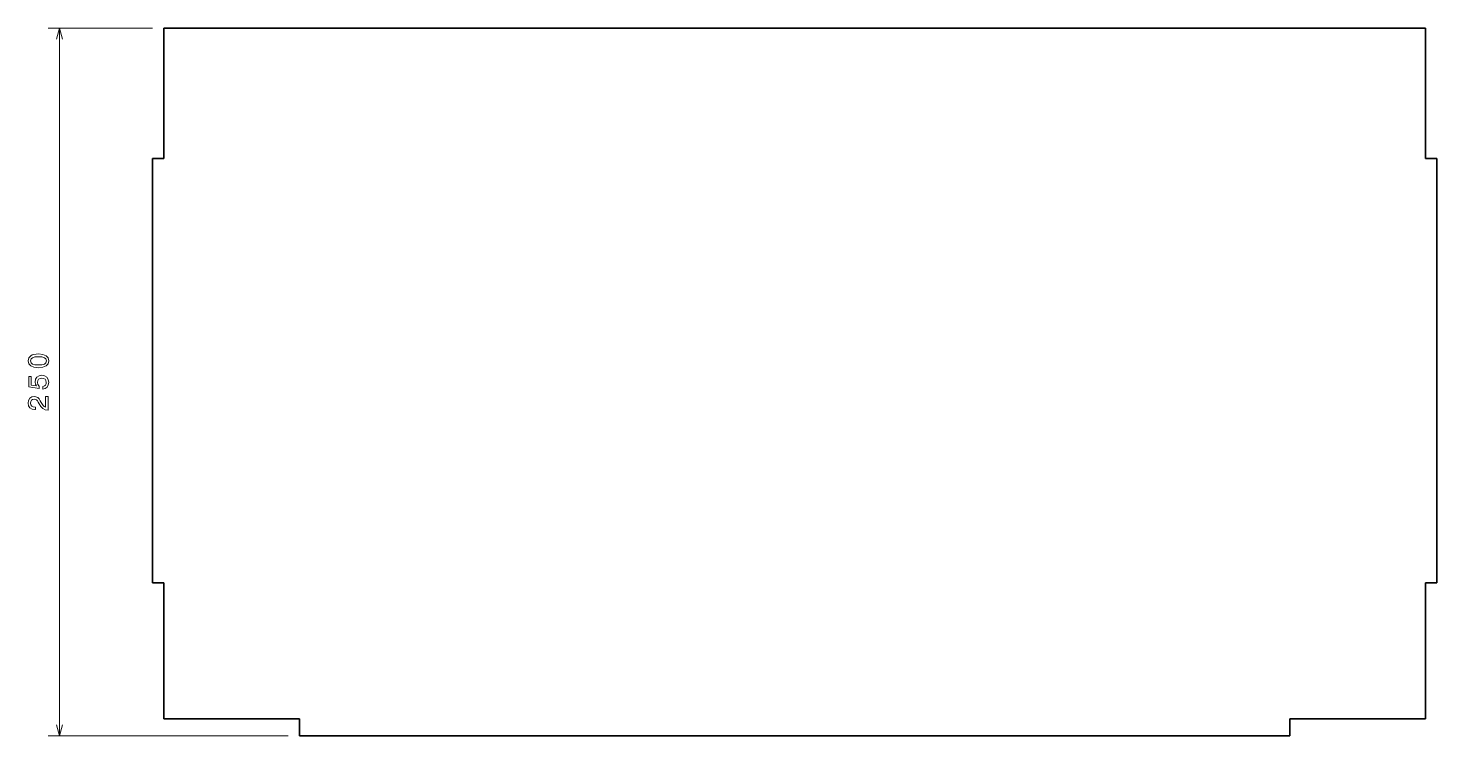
# Model space of a CAD drawing. Extents: x 76 to 324, y 107 to 232.
import ezdxf

# ---------------------------------------------------------------- set-up
doc = ezdxf.new("R2010")
doc.units = 0

msp = doc.modelspace()

# ---------------------------------------------------------------- linework, layer by layer
at = {"color": 7, "lineweight": 13, "ltscale": 0.461139}
msp.add_line((97.482101, 232.223785), (79.036537, 232.223785), dxfattribs=at)
at = {"color": 7, "lineweight": 13}
for p, q in [((81.036537, 107.223785), (81.036537, 232.223785)), ((121.482101, 107.223785), (79.036537, 107.223785))]:
    msp.add_line(p, q, dxfattribs=at)
at = {"color": 7, "lineweight": 35}
for p, q in [((99.482101, 209.223785), (99.482101, 232.223785)), ((99.482101, 232.223785), (322.482117, 232.223785)), ((322.482117, 232.223785), (322.482117, 209.223785)), ((97.482101, 209.223785), (97.482101, 134.223785)), ((324.482117, 209.223785), (324.482117, 134.223785)), ((99.482101, 110.223785), (99.482101, 134.223785)), ((322.482117, 134.223785), (322.482117, 110.223785)), ((123.482101, 110.223785), (99.482101, 110.223785)), ((322.482117, 110.223785), (298.482117, 110.223785)), ((123.482101, 107.223785), (298.482117, 107.223785))]:
    msp.add_line(p, q, dxfattribs=at)
at = {"color": 7, "lineweight": 35, "ltscale": 0.05}
for p, q in [((99.482101, 209.223785), (97.482101, 209.223785)), ((324.482117, 209.223785), (322.482117, 209.223785)), ((97.482101, 134.223785), (99.482101, 134.223785)), ((322.482117, 134.223785), (324.482117, 134.223785))]:
    msp.add_line(p, q, dxfattribs=at)
at = {"color": 7, "lineweight": 35, "ltscale": 0.075}
for p, q in [((123.482101, 107.223785), (123.482101, 110.223785)), ((298.482117, 110.223785), (298.482117, 107.223785))]:
    msp.add_line(p, q, dxfattribs=at)
at = {"color": 7, "lineweight": 13}
for points in [[(81.554176, 230.291931), (81.036537, 232.223785), (80.518906, 230.291931)], [(80.518906, 109.15564), (81.036537, 107.223785), (81.554176, 109.15564)]]:
    msp.add_lwpolyline(points, dxfattribs=at)
for points in [[(77.326889, 172.244385), (78.118668, 172.320038), (78.683517, 172.557068), (79.026451, 172.935303), (79.137405, 173.459808), (79.026451, 173.979263), (78.683517, 174.357498), (78.118668, 174.589493), (77.326889, 174.670181), (76.540146, 174.589493), (76.227463, 174.493668), (75.970261, 174.357498), (75.627319, 173.979263), (75.511322, 173.459808), (75.627319, 172.935303), (75.975296, 172.557068), (76.540146, 172.320038)], [(77.326889, 172.728546), (76.716652, 172.76889), (76.277893, 172.894958), (76.020691, 173.121918), (75.929909, 173.459808), (76.020691, 173.792664), (76.277893, 174.019608), (76.716652, 174.145691), (77.326889, 174.186035), (77.942154, 174.145691), (78.38092, 174.019608), (78.638123, 173.792664), (78.723862, 173.459808), (78.638123, 173.121918), (78.38092, 172.894958), (77.942154, 172.76889)], [(78.123718, 168.473068), (78.537262, 168.584015), (78.860023, 168.831131), (79.061752, 169.194244), (79.137405, 169.658218), (79.046623, 170.167587), (78.799507, 170.56601), (78.406136, 170.818161), (77.90181, 170.913986), (77.432793, 170.828247), (77.064636, 170.586182), (76.827606, 170.207932), (76.741867, 169.71875), (76.802391, 169.3405), (76.968811, 169.047989), (76.025734, 169.189209), (76.025734, 170.722351), (75.61219, 170.722351), (75.61219, 168.851303), (77.468094, 168.573929), (77.468094, 168.977386), (77.231064, 169.269897), (77.145325, 169.643097), (77.200806, 169.965851), (77.36219, 170.212982), (77.609306, 170.369324), (77.927032, 170.424789), (78.244751, 170.369324), (78.491867, 170.207932), (78.648209, 169.960815), (78.70369, 169.643097), (78.668381, 169.375793), (78.552391, 169.169037), (78.370834, 169.017731), (78.123718, 168.942078)], [(79.036537, 164.757217), (79.036537, 167.162842), (78.602821, 167.162842), (78.602821, 165.261536), (78.365791, 165.367447), (78.169106, 165.548996), (77.811035, 166.108795), (77.659737, 166.406342), (77.442879, 166.739197), (77.19072, 166.976227), (76.893166, 167.112396), (76.555267, 167.162842), (76.131638, 167.077103), (75.798782, 166.840057), (75.586975, 166.476959), (75.511322, 166.007935), (75.597061, 165.523788), (75.834091, 165.155624), (76.212334, 164.918594), (76.711609, 164.837906), (76.782219, 164.837906), (76.782219, 165.296844), (76.741867, 165.296844), (76.398933, 165.342224), (76.146774, 165.478394), (75.985382, 165.695251), (75.929909, 165.982727), (75.980347, 166.275223), (76.106422, 166.492081), (76.303108, 166.633301), (76.550232, 166.683731), (76.782219, 166.648422), (76.978905, 166.552597), (77.150375, 166.39122), (77.301666, 166.169312), (77.463051, 165.871765), (77.775734, 165.377533), (78.108582, 165.029541), (78.512039, 164.822784), (79.021408, 164.757217)]]:
    msp.add_lwpolyline(points, close=True, dxfattribs=at)

doc.saveas('drawing.dxf')
